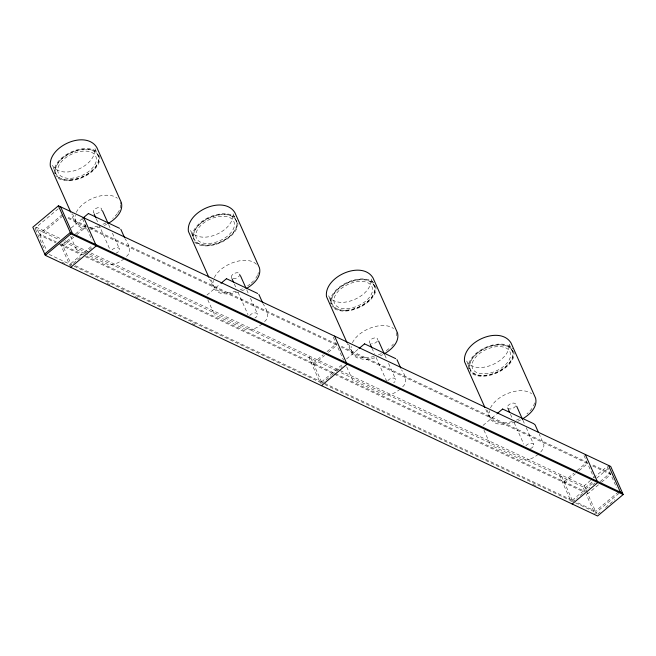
<?xml version="1.0" encoding="UTF-8"?>
<svg xmlns="http://www.w3.org/2000/svg" width="656" height="656" viewBox="0 0 656 656"><rect width="100%" height="100%" fill="white"/><g stroke="black" fill="none" stroke-linecap="round" stroke-linejoin="round"><path stroke-width="0.49" stroke-dasharray="3.28 2.46" d="M126.526 256.48C132.463 251.199 128.584 244.344 125.017 238.628M264.598 321.653C270.526 316.364 266.705 309.509 263.089 303.794M402.677 386.819C408.212 381.849 405.31 375.265 401.57 369.886M540.749 451.984C542.676 449.762 545.079 446.285 543.34 443.349L539.232 434.133M58.277 208.764L35.006 228.272L58.204 239.219L59.483 238.144L36.285 227.197L46.56 250.264M62.304 214.578L39.27 233.889L56.219 241.884M62.902 215.914L39.86 235.225L55.924 242.802M71.209 227.935L82.131 218.784M62.468 244.836L72.447 236.463M75.522 233.889L85.501 225.525L66.764 216.685M63.058 246.172L73.808 237.16M76.883 234.586L86.1 226.861L67.363 218.022M70.807 263.564L91.537 246.189M80.204 257.529L70.118 265.975L60.672 244.754M84.862 253.626L93.39 246.476M206.943 295.061L219.424 284.606M313.207 363.178L323.187 354.806M327.024 351.591L336.241 343.867L89.208 227.271M313.798 364.515L324.548 355.503M328.394 352.288L336.84 345.204L89.798 228.608M346.573 358.922L358.274 349.115M321.547 381.907L343.047 363.891M321.637 383.67L331.354 375.527M332.125 374.879L342.104 366.515M483.087 425.4L496.346 414.28M563.947 481.52L573.926 473.148M577.001 470.573L586.981 462.209L339.947 345.614M564.537 482.857L575.287 473.845M579.133 470.631L587.579 463.546L341.464 347.385M590.638 480.348L582.881 486.85L585.759 493.312M593.737 477.748L606.931 466.695M592.073 482.037L585.086 487.892L340.407 372.403M596.722 478.142L608.358 468.384M572.286 500.249L593.787 482.234M572.376 502.012L577.485 497.732M580.134 495.51L589.777 487.433M592.844 484.858L595.148 482.923M600.191 481.52L610.178 473.156L591.441 464.317M598.485 484.792L587.735 493.804L585.062 492.541M601.56 482.217L610.777 474.493L592.04 465.653M618.518 491.893L595.484 511.204L577.641 502.783M619.116 493.23L594.795 513.615L586.169 494.23M597.78 514.001L600.109 512.057M605.537 507.506L614.844 499.7M124.107 258.808C119.466 262.302 113.234 266.074 107.322 264.212L87.305 254.766M262.179 323.974C257.537 327.467 251.305 331.239 245.401 329.378L214.487 314.79M400.25 389.139C395.617 392.632 389.377 396.404 383.473 394.543L352.559 379.955M538.322 454.305C533.713 457.79 527.457 461.562 521.545 459.708L490.631 445.129M104.304 225.443L106.649 224.36M241.588 290.977L244.721 289.526M380.447 355.782L382.801 354.691M517.732 421.308L520.872 419.856M100.302 227.009L90.594 228.977M238.374 292.174L228.665 294.142L221.539 293.544L218.489 292.478L214.192 289.001L209.658 279.144M515.329 422.226L504.808 424.473L497.691 423.883L494.64 422.808L490.335 419.34L485.809 409.475M374.822 357.897L366.737 359.308L363.006 359.258L356.561 357.643L352.19 354.06L347.319 343.375M86.854 228.928C78.392 229.018 73.357 221.449 71.586 213.979M65.034 240.76L584.16 485.776L596.591 513.73M63.755 241.834L85.961 252.314M89.667 254.061L336.7 370.656M76.416 249.624L86.403 254.339M60.68 243.991L85.592 255.75M86.518 256.184L334.486 373.223M335.413 373.658L584.463 491.205M59.491 244.491L81.565 254.905M85.264 256.652L584.168 492.123M75.432 265.754L574.066 501.094M49.093 254.38L71.397 264.909L61.951 243.679M74.177 266.213L322.137 383.252L310.222 356.487L308.943 357.561L320.448 383.399M324.917 384.555L572.877 501.594L560.962 474.829L559.683 475.903L571.187 501.742M575.558 502.857L596.074 512.541M61.951 262.121L64.673 263.409M107.133 283.449L109.905 284.753M121.007 289.993L123.787 291.305M134.89 296.545L137.662 297.857M192.249 323.621L195.029 324.933M532.738 484.325L535.517 485.637M607.202 466.465L616.648 487.695M584.004 455.518L593.869 477.666M512.525 351.6A22.944 13.227 -24 0 0 477.125 353.477A22.944 13.227 -24 0 0 484.144 375.388A22.944 13.227 -24 0 0 512.525 351.6L509.056 343.818C511.475 360.939 476.117 376.913 466.539 360.931L470.008 368.713M522.906 420.234L524.57 423.965M526.235 427.704L533.713 444.506M507.539 407.704L508.367 409.574M510.45 414.239L512.115 417.97M514.189 422.644L523.75 444.112M487.121 410.23L489.614 415.822M483.948 430.147L490.606 445.096M374.453 286.434A22.944 13.227 -24 0 0 339.054 288.312A22.944 13.227 -24 0 0 346.073 310.214A22.944 13.227 -24 0 0 374.453 286.434L370.984 278.652C373.395 295.774 338.045 311.748 328.467 295.758L331.936 303.548M384.834 355.068L386.499 358.799M388.573 363.465L395.642 379.34M371.96 348.139L374.453 353.74M376.118 357.471L386.507 380.816M348.639 344.129L351.542 350.657M346.704 366.843L352.534 379.931M333.264 337.176L343.539 360.251M236.381 221.269A22.944 13.227 -24 0 0 200.982 223.147A22.944 13.227 -24 0 0 208.001 245.049A22.944 13.227 -24 0 0 236.381 221.269L232.913 213.487C234.823 231.002 200.564 246.41 190.396 230.592L193.856 238.374M239.694 274.028A4.485 2.583 -24 0 1 234.151 278.677A4.485 2.583 -24 0 1 232.782 274.397A4.485 2.583 -24 0 1 239.694 274.028L240.531 275.897M246.763 289.903L248.845 294.569M250.502 298.3L257.57 314.175M231.396 277.373L232.224 279.235M234.307 283.909L236.381 288.574M238.046 292.305L248.017 314.716M210.978 279.891L213.471 285.491M207.804 299.808L214.463 314.757M98.31 156.095A22.944 13.227 -24 0 0 62.91 157.981A22.944 13.227 -24 0 0 69.93 179.883A22.944 13.227 -24 0 0 98.31 156.095L94.841 148.313C96.752 165.837 62.492 181.236 52.324 165.427L55.785 173.209M108.691 224.729L110.356 228.468M112.43 233.134L119.499 249.009M96.227 218.735L98.31 223.409M98.728 224.344L109.946 249.551M82.525 218.833L91.971 240.055M72.488 213.79L75.399 220.326M70.561 236.513L76.391 249.592M35.424 229.19L44.87 250.42M94.275 213.216A4.485 2.583 -24 0 1 95.973 208.395A4.485 2.583 -24 0 1 101.696 209.313A4.485 2.583 -24 0 1 96.079 213.503M112.069 249.862A4.485 2.583 -24 0 1 118.974 248.263A4.485 2.583 -24 0 1 116.137 253.15M120.237 202.278A24.198 13.948 -24 0 1 120.581 203.893M120.638 204.729A24.198 13.948 -24 0 1 117.736 212.962M117.235 213.659A24.198 13.948 -24 0 1 112.725 218.341M105.919 222.868A24.198 13.948 -24 0 1 102.09 224.639M98.129 226A24.198 13.948 -24 0 1 87.56 227.378M85.821 227.23A24.198 13.948 -24 0 1 75.292 215.217M76.268 212.446A24.198 13.948 -24 0 1 95.514 197.235A24.198 13.948 -24 0 1 117.416 198.268M99.466 155.636A24.198 13.948 -24 0 1 83.255 177.153A24.198 13.948 -24 0 1 55.711 175.857M54.628 173.676A24.198 13.948 -24 0 1 68.946 153.094A24.198 13.948 -24 0 1 96.653 151.618M249.731 315.536A4.485 2.583 -24 0 1 256.619 313.158A4.485 2.583 -24 0 1 254.922 317.988M193.381 237.784A23.263 13.415 -24 0 1 223.155 214.397A23.263 13.415 -24 0 1 229.157 236.906A23.263 13.415 -24 0 1 193.586 238.546M258.415 272.552A24.198 13.948 -24 0 1 257.841 274.388M257.439 275.323A24.198 13.948 -24 0 1 254.184 280.21M253.569 280.883A24.198 13.948 -24 0 1 250.797 283.507M250.034 284.13A24.198 13.948 -24 0 1 247.574 285.918M242.482 288.788A24.198 13.948 -24 0 1 240.162 289.804M236.201 291.166A24.198 13.948 -24 0 1 213.364 280.383M214.34 277.619A24.198 13.948 -24 0 1 234.905 261.965A24.198 13.948 -24 0 1 256.717 264.614M237.939 223.253A24.198 13.948 -24 0 1 219.391 243.155A24.198 13.948 -24 0 1 193.782 241.023M192.298 236.39A24.198 13.948 -24 0 1 208.911 217.325A24.198 13.948 -24 0 1 234.725 216.783M370.419 343.547A4.485 2.583 -24 0 1 372.469 338.553A4.485 2.583 -24 0 1 377.79 340.144M377.307 341.169A4.485 2.583 -24 0 1 371.558 343.834M387.803 380.701A4.485 2.583 -24 0 1 394.436 378.225A4.485 2.583 -24 0 1 393.657 382.76M396.38 332.617A24.198 13.948 -24 0 1 396.486 337.717M393.379 343.99A24.198 13.948 -24 0 1 391.648 346.048M388.869 348.672A24.198 13.948 -24 0 1 384.252 351.969M381.316 353.584A24.198 13.948 -24 0 1 378.233 354.97M374.281 356.331A24.198 13.948 -24 0 1 351.263 346.45M352.411 342.785A24.198 13.948 -24 0 1 371.657 327.565A24.198 13.948 -24 0 1 393.567 328.599M375.609 285.967A24.198 13.948 -24 0 1 359.406 307.484A24.198 13.948 -24 0 1 331.854 306.188M330.772 304.007A24.198 13.948 -24 0 1 330.427 302.4M330.37 301.555A24.198 13.948 -24 0 1 348.27 281.924A24.198 13.948 -24 0 1 374.018 283.138M515.682 405.818A4.485 2.583 -24 0 1 508.654 408.786A4.485 2.583 -24 0 1 510.425 403.776A4.485 2.583 -24 0 1 515.862 405.31M525.874 445.867A4.485 2.583 -24 0 1 532.992 443.62A4.485 2.583 -24 0 1 530.351 448.647M469.729 368.877A23.263 13.415 -24 0 1 498.101 344.785A23.263 13.415 -24 0 1 506.26 366.425A23.263 13.415 -24 0 1 470.008 369.607M534.558 402.882A24.198 13.948 -24 0 1 532.418 407.761M531.95 408.458A24.198 13.948 -24 0 1 526.94 413.838M519.388 418.749A24.198 13.948 -24 0 1 516.305 420.135M512.352 421.505A24.198 13.948 -24 0 1 489.507 410.722M490.483 407.95A24.198 13.948 -24 0 1 509.728 392.731A24.198 13.948 -24 0 1 531.639 393.764M513.681 351.132A24.198 13.948 -24 0 1 497.478 372.649A24.198 13.948 -24 0 1 469.934 371.353M468.851 369.18A24.198 13.948 -24 0 1 485.055 347.655A24.198 13.948 -24 0 1 512.598 348.951M70.709 178.317A20.508 11.824 -24 0 0 96.071 157.055A20.508 11.824 -24 0 0 64.427 158.736A20.508 11.824 -24 0 0 70.709 178.317M69.848 180.146A23.263 13.415 -24 0 0 98.621 156.03A23.263 13.415 -24 0 0 62.73 157.94A23.263 13.415 -24 0 0 69.848 180.146M208.78 243.483A20.508 11.824 -24 0 0 234.143 222.22A20.508 11.824 -24 0 0 202.499 223.901A20.508 11.824 -24 0 0 208.78 243.483M346.852 308.648A20.508 11.824 -24 0 0 372.214 287.385A20.508 11.824 -24 0 0 340.579 289.075A20.508 11.824 -24 0 0 346.852 308.648M345.999 310.477A23.263 13.415 -24 0 0 374.773 286.36A23.263 13.415 -24 0 0 338.873 288.271A23.263 13.415 -24 0 0 345.999 310.477M484.923 373.813A20.508 11.824 -24 0 0 510.286 352.559A20.508 11.824 -24 0 0 478.65 354.24A20.508 11.824 -24 0 0 484.923 373.813"/><path stroke-width="0.98" d="M58.4 205.771L32.8 227.222L45.313 255.323L597.6 515.993L623.2 494.534L610.687 466.432L58.4 205.771L70.914 233.872L623.2 494.534M82.91 218.128L88.371 213.553M44.715 253.987L70.315 232.536L622.601 493.197M45.313 255.323L70.914 233.872M70.717 267.32L96.317 245.861L83.804 217.759M220.982 283.294L226.443 278.718M359.053 348.459L364.515 343.883M321.456 385.662L347.057 364.203L334.544 336.102M497.125 413.624L502.586 409.049M572.196 504.005L597.796 482.545L585.283 454.444M108.117 223.491C115.267 219.358 123.525 211.863 121.426 202.753L96.834 147.518C85.723 129.421 47.855 146.345 50.332 166.23L70.758 212.101M246.189 288.656C253.339 284.532 261.596 277.029 259.497 267.919L234.905 212.683C223.835 194.561 185.771 211.609 188.403 231.396L208.829 277.267M384.268 353.822C391.411 349.697 399.668 342.194 397.569 333.084L372.977 277.849C361.907 259.727 323.843 276.775 326.475 296.561L346.901 342.44M522.34 418.987C529.482 414.863 537.74 407.36 535.64 398.249L511.049 343.014C499.979 324.892 461.914 341.94 464.546 361.727L484.973 407.606M88.421 213.528L119.548 228.304M226.492 278.702L257.619 293.47M364.564 343.867L395.691 358.635M502.635 409.032L533.648 423.661L535.116 424.883L538.412 432.288M396.962 359.611L400.75 368.041M258.89 294.446L262.679 302.875M120.819 229.28L124.607 237.71M608.481 465.391L620.396 492.156M516.674 406.228L522.496 419.299M508.367 409.574L509.614 412.37M378.602 341.063L384.424 354.133M370.296 344.4L371.542 347.204M240.531 275.897L245.934 288.033M232.224 279.235L233.47 282.039M102.459 210.732L108.273 223.803M94.152 214.069L95.817 217.808M60.606 206.812L72.521 233.577"/></g></svg>
